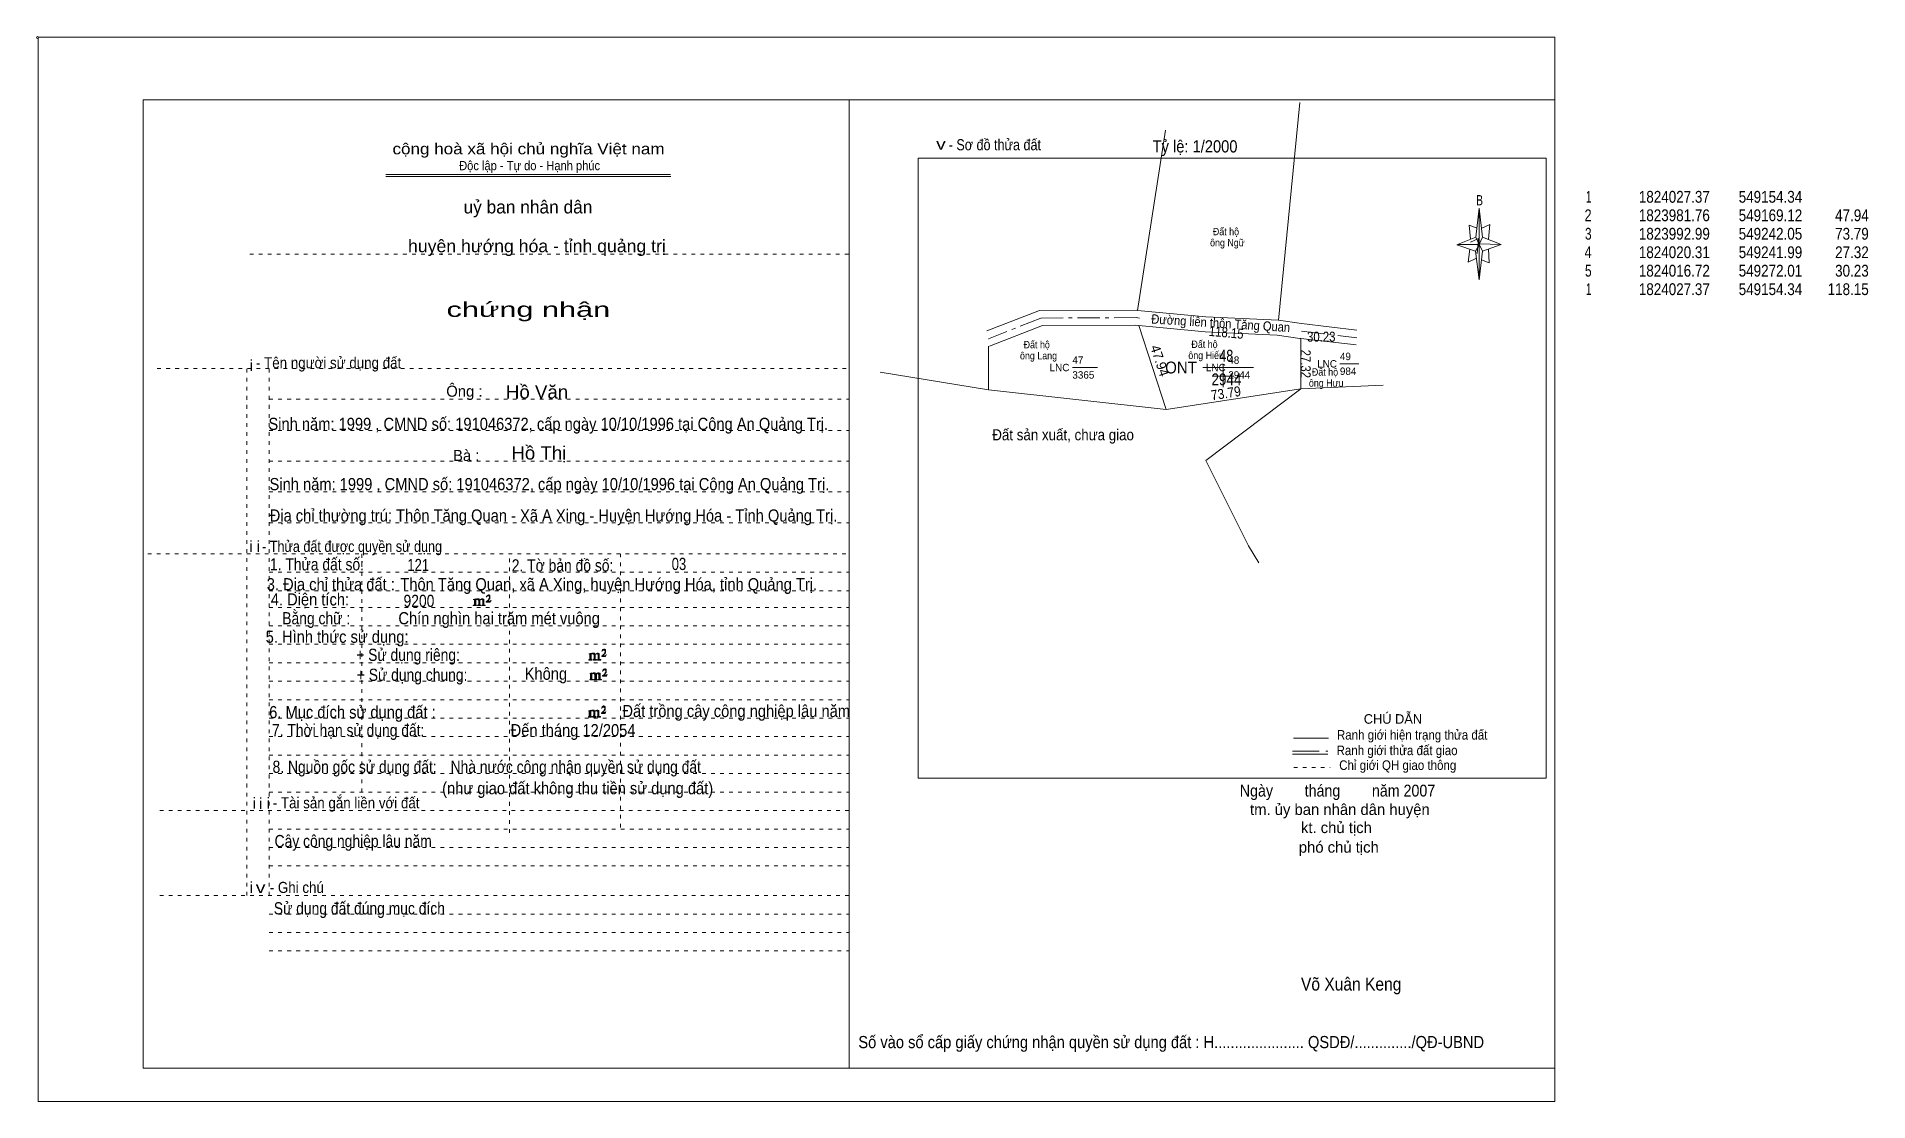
# Model space of a CAD drawing. Header units: centimetres. Extents: x -1.6 to 48, y -3.3 to 25.5.
import ezdxf
from ezdxf.enums import TextEntityAlignment as Align

# ---------------------------------------------------------------- set-up
doc = ezdxf.new("R2010")
doc.units = ezdxf.units.CM
doc.header["$LTSCALE"] = 0.12
for name, pattern in [('DOT_DASHED', [7.7, 5, -1.2, 0.3, -1.2]), ('DOTTED', [1.5, 0.3, -1.2]), ('LONG_DASHED', [7.5, 6, -1.5])]:
    doc.linetypes.add(name, pattern=pattern)
for name, color, linetype, lineweight in [('1', 7, 'DOTTED', 13), ('13', 7, 'Continuous', 13), ('22', 7, 'Continuous', 13), ('33', 7, 'LONG_DASHED', 13), ('4', 7, 'Continuous', 13), ('5', 7, 'Continuous', 13), ('50', 7, 'Continuous', 13), ('63', 7, 'Continuous', 13)]:
    doc.layers.add(name, color=color, linetype=linetype, lineweight=lineweight)
for name, color, linetype in [('10', 7, 'Continuous'), ('23', 7, 'Continuous'), ('30', 7, 'Continuous')]:
    doc.layers.add(name, color=color, linetype=linetype)

msp = doc.modelspace()

# ---------------------------------------------------------------- hatches: boundary and pattern name
at = {"layer": '50'}
for points in [[(10.27, 10.13), (10.27, 10.12), (10.27, 10.11), (10.25, 10.11), (10.24, 10.11), (10.24, 10.1), (10.33, 10.1), (10.33, 10.11), (10.32, 10.11), (10.31, 10.11), (10.31, 10.12), (10.31, 10.13), (10.31, 10.24), (10.31, 10.25), (10.32, 10.26), (10.34, 10.26), (10.35, 10.26), (10.36, 10.26), (10.37, 10.25), (10.39, 10.22), (10.39, 10.13), (10.37, 10.12), (10.37, 10.11), (10.36, 10.11), (10.35, 10.11), (10.35, 10.1), (10.44, 10.1), (10.44, 10.11), (10.43, 10.11), (10.42, 10.11), (10.42, 10.12), (10.42, 10.13), (10.42, 10.24), (10.44, 10.26), (10.45, 10.26), (10.46, 10.26), (10.49, 10.26), (10.49, 10.25), (10.5, 10.24), (10.5, 10.22), (10.5, 10.13), (10.5, 10.12), (10.49, 10.11), (10.49, 10.11), (10.47, 10.11), (10.47, 10.1), (10.56, 10.1), (10.56, 10.11), (10.55, 10.11), (10.54, 10.11), (10.53, 10.12), (10.53, 10.13), (10.53, 10.2), (10.53, 10.25), (10.53, 10.26), (10.52, 10.27), (10.5, 10.28), (10.47, 10.28), (10.46, 10.28), (10.44, 10.27), (10.41, 10.25), (10.41, 10.26), (10.4, 10.28), (10.39, 10.28), (10.37, 10.28), (10.35, 10.28), (10.34, 10.28), (10.32, 10.26), (10.31, 10.26), (10.31, 10.25), (10.31, 10.25), (10.31, 10.26), (10.31, 10.28), (10.24, 10.26), (10.24, 10.26), (10.25, 10.26), (10.27, 10.25), (10.27, 10.24), (10.27, 10.23)], [(10.69, 10.19), (10.72, 10.24), (10.72, 10.24), (10.71, 10.22), (10.69, 10.22), (10.68, 10.22), (10.63, 10.22), (10.66, 10.26), (10.67, 10.27), (10.69, 10.28), (10.69, 10.3), (10.69, 10.32), (10.69, 10.34), (10.69, 10.35), (10.69, 10.37), (10.68, 10.38), (10.67, 10.38), (10.66, 10.39), (10.65, 10.39), (10.63, 10.38), (10.63, 10.38), (10.62, 10.37), (10.61, 10.35), (10.59, 10.33), (10.61, 10.33), (10.61, 10.35), (10.62, 10.35), (10.63, 10.36), (10.65, 10.36), (10.66, 10.36), (10.67, 10.35), (10.68, 10.35), (10.68, 10.32), (10.68, 10.3), (10.66, 10.28), (10.66, 10.26), (10.65, 10.25), (10.59, 10.2), (10.59, 10.19)], [(13.39, 8.66), (13.39, 8.65), (13.39, 8.64), (13.38, 8.64), (13.37, 8.64), (13.37, 8.62), (13.45, 8.62), (13.45, 8.64), (13.44, 8.64), (13.43, 8.64), (13.43, 8.65), (13.43, 8.66), (13.43, 8.77), (13.43, 8.78), (13.44, 8.79), (13.47, 8.79), (13.48, 8.79), (13.49, 8.79), (13.5, 8.78), (13.51, 8.74), (13.51, 8.66), (13.5, 8.65), (13.5, 8.64), (13.49, 8.64), (13.48, 8.64), (13.48, 8.62), (13.57, 8.62), (13.57, 8.64), (13.55, 8.64), (13.54, 8.64), (13.54, 8.65), (13.54, 8.66), (13.54, 8.77), (13.57, 8.79), (13.58, 8.79), (13.59, 8.79), (13.61, 8.79), (13.61, 8.78), (13.62, 8.77), (13.62, 8.74), (13.62, 8.66), (13.62, 8.65), (13.61, 8.64), (13.61, 8.64), (13.6, 8.64), (13.6, 8.62), (13.69, 8.62), (13.69, 8.64), (13.67, 8.64), (13.66, 8.64), (13.65, 8.65), (13.65, 8.66), (13.65, 8.73), (13.65, 8.78), (13.65, 8.79), (13.64, 8.8), (13.62, 8.81), (13.6, 8.81), (13.59, 8.81), (13.57, 8.8), (13.53, 8.78), (13.53, 8.79), (13.52, 8.81), (13.51, 8.81), (13.5, 8.81), (13.48, 8.81), (13.47, 8.81), (13.44, 8.79), (13.43, 8.79), (13.43, 8.78), (13.43, 8.78), (13.43, 8.79), (13.43, 8.81), (13.37, 8.79), (13.37, 8.79), (13.38, 8.79), (13.39, 8.78), (13.39, 8.77), (13.39, 8.76)], [(13.82, 8.72), (13.84, 8.77), (13.84, 8.77), (13.83, 8.74), (13.82, 8.74), (13.81, 8.74), (13.75, 8.74), (13.79, 8.79), (13.8, 8.8), (13.82, 8.81), (13.82, 8.83), (13.82, 8.84), (13.82, 8.87), (13.82, 8.88), (13.82, 8.9), (13.81, 8.91), (13.8, 8.91), (13.79, 8.92), (13.77, 8.92), (13.75, 8.91), (13.75, 8.91), (13.74, 8.9), (13.73, 8.88), (13.72, 8.86), (13.73, 8.86), (13.73, 8.88), (13.74, 8.88), (13.75, 8.89), (13.77, 8.89), (13.79, 8.89), (13.8, 8.88), (13.81, 8.88), (13.81, 8.84), (13.81, 8.83), (13.79, 8.81), (13.79, 8.79), (13.77, 8.78), (13.72, 8.73), (13.72, 8.72)], [(13.41, 8.12), (13.41, 8.11), (13.41, 8.1), (13.4, 8.1), (13.39, 8.1), (13.39, 8.09), (13.48, 8.09), (13.48, 8.1), (13.47, 8.1), (13.45, 8.1), (13.45, 8.11), (13.45, 8.12), (13.45, 8.23), (13.45, 8.24), (13.47, 8.26), (13.49, 8.26), (13.5, 8.26), (13.51, 8.26), (13.52, 8.24), (13.53, 8.21), (13.53, 8.12), (13.52, 8.11), (13.52, 8.1), (13.51, 8.1), (13.5, 8.1), (13.5, 8.09), (13.59, 8.09), (13.59, 8.1), (13.58, 8.1), (13.57, 8.1), (13.57, 8.11), (13.57, 8.12), (13.57, 8.23), (13.59, 8.26), (13.6, 8.26), (13.61, 8.26), (13.63, 8.26), (13.63, 8.24), (13.64, 8.23), (13.64, 8.21), (13.64, 8.12), (13.64, 8.11), (13.63, 8.1), (13.63, 8.1), (13.62, 8.1), (13.62, 8.09), (13.71, 8.09), (13.71, 8.1), (13.7, 8.1), (13.69, 8.1), (13.67, 8.11), (13.67, 8.12), (13.67, 8.2), (13.67, 8.24), (13.67, 8.26), (13.66, 8.27), (13.64, 8.28), (13.62, 8.28), (13.61, 8.28), (13.59, 8.27), (13.55, 8.24), (13.55, 8.26), (13.54, 8.28), (13.53, 8.28), (13.52, 8.28), (13.5, 8.28), (13.49, 8.28), (13.47, 8.26), (13.45, 8.26), (13.45, 8.24), (13.45, 8.24), (13.45, 8.26), (13.45, 8.28), (13.39, 8.26), (13.39, 8.26), (13.4, 8.26), (13.41, 8.24), (13.41, 8.23), (13.41, 8.22)], [(13.84, 8.19), (13.86, 8.23), (13.86, 8.23), (13.85, 8.21), (13.84, 8.21), (13.83, 8.21), (13.77, 8.21), (13.81, 8.26), (13.82, 8.27), (13.84, 8.28), (13.84, 8.3), (13.84, 8.31), (13.84, 8.33), (13.84, 8.34), (13.84, 8.37), (13.83, 8.38), (13.82, 8.38), (13.81, 8.39), (13.8, 8.39), (13.77, 8.38), (13.77, 8.38), (13.76, 8.37), (13.75, 8.34), (13.74, 8.32), (13.75, 8.32), (13.75, 8.34), (13.76, 8.34), (13.77, 8.36), (13.8, 8.36), (13.81, 8.36), (13.82, 8.34), (13.83, 8.34), (13.83, 8.31), (13.83, 8.3), (13.81, 8.28), (13.81, 8.26), (13.8, 8.24), (13.74, 8.2), (13.74, 8.19)], [(13.38, 7.12), (13.38, 7.11), (13.38, 7.1), (13.37, 7.1), (13.36, 7.1), (13.36, 7.08), (13.44, 7.08), (13.44, 7.1), (13.43, 7.1), (13.42, 7.1), (13.42, 7.11), (13.42, 7.12), (13.42, 7.23), (13.42, 7.24), (13.43, 7.25), (13.46, 7.25), (13.47, 7.25), (13.48, 7.25), (13.49, 7.24), (13.5, 7.2), (13.5, 7.12), (13.49, 7.11), (13.49, 7.1), (13.48, 7.1), (13.47, 7.1), (13.47, 7.08), (13.56, 7.08), (13.56, 7.1), (13.54, 7.1), (13.53, 7.1), (13.53, 7.11), (13.53, 7.12), (13.53, 7.23), (13.56, 7.25), (13.57, 7.25), (13.58, 7.25), (13.6, 7.25), (13.6, 7.24), (13.61, 7.23), (13.61, 7.2), (13.61, 7.12), (13.61, 7.11), (13.6, 7.1), (13.6, 7.1), (13.59, 7.1), (13.59, 7.08), (13.68, 7.08), (13.68, 7.1), (13.66, 7.1), (13.65, 7.1), (13.64, 7.11), (13.64, 7.12), (13.64, 7.19), (13.64, 7.24), (13.64, 7.25), (13.63, 7.26), (13.61, 7.27), (13.59, 7.27), (13.58, 7.27), (13.56, 7.26), (13.52, 7.24), (13.52, 7.25), (13.51, 7.27), (13.5, 7.27), (13.49, 7.27), (13.47, 7.27), (13.46, 7.27), (13.43, 7.25), (13.42, 7.25), (13.42, 7.24), (13.42, 7.24), (13.42, 7.25), (13.42, 7.27), (13.36, 7.25), (13.36, 7.25), (13.37, 7.25), (13.38, 7.24), (13.38, 7.23), (13.38, 7.22)], [(13.81, 7.18), (13.83, 7.23), (13.83, 7.23), (13.82, 7.2), (13.81, 7.2), (13.8, 7.2), (13.74, 7.2), (13.78, 7.25), (13.79, 7.26), (13.81, 7.27), (13.81, 7.29), (13.81, 7.3), (13.81, 7.33), (13.81, 7.34), (13.81, 7.36), (13.8, 7.37), (13.79, 7.37), (13.78, 7.38), (13.76, 7.38), (13.74, 7.37), (13.74, 7.37), (13.73, 7.36), (13.72, 7.34), (13.71, 7.32), (13.72, 7.32), (13.72, 7.34), (13.73, 7.34), (13.74, 7.35), (13.76, 7.35), (13.78, 7.35), (13.79, 7.34), (13.8, 7.34), (13.8, 7.3), (13.8, 7.29), (13.78, 7.27), (13.78, 7.25), (13.76, 7.24), (13.71, 7.19), (13.71, 7.18)]]:
    msp.add_hatch(color=256, dxfattribs=at).paths.add_polyline_path(points)

# ---------------------------------------------------------------- linework, layer by layer
at = {"layer": '1', "linetype": 'Continuous'}
for p, q in [((1.31, -2.42), (1.31, 23.78)), ((1.31, 23.78), (39.51, 23.78)), ((20.41, -2.42), (20.41, 23.78)), ((39.51, -2.42), (39.51, 23.78)), ((7.87, 21.76), (15.58, 21.76)), ((7.87, 21.71), (15.59, 21.71)), ((37.36, 19.69), (36.85, 19.86)), ((1.31, -2.42), (39.51, -2.42))]:
    msp.add_line(p, q, dxfattribs=at)
at = {"layer": '1'}
for p, q in [((4.19, 19.61), (20.41, 19.61)), ((1.69, 16.51), (20.41, 16.51)), ((4.11, 2.25), (4.11, 16.51)), ((4.72, 2.25), (4.72, 16.51)), ((4.72, 15.68), (20.41, 15.68)), ((4.72, 14.84), (20.41, 14.84)), ((4.72, 14.01), (20.41, 14.01)), ((4.72, 13.18), (20.41, 13.18)), ((4.72, 12.34), (20.41, 12.34)), ((1.43, 11.5), (20.41, 11.5)), ((7.22, 5.05), (7.22, 11.5)), ((11.22, 3.95), (11.22, 11.5)), ((14.22, 4.09), (14.22, 11.5)), ((4.72, 11), (20.41, 11)), ((4.72, 10.5), (20.41, 10.5)), ((4.72, 10.05), (20.41, 10.05)), ((4.72, 9.55), (20.41, 9.55)), ((4.72, 9.05), (20.41, 9.05)), ((4.72, 8.55), (20.41, 8.55)), ((4.72, 8.05), (20.41, 8.05)), ((4.72, 7.55), (20.41, 7.55)), ((4.72, 7.05), (20.41, 7.05)), ((4.72, 6.55), (20.41, 6.55)), ((4.72, 6.05), (20.41, 6.05)), ((4.72, 5.55), (20.41, 5.55)), ((4.72, 5.05), (20.41, 5.05)), ((1.76, 4.55), (20.41, 4.55)), ((4.72, 4.05), (20.41, 4.05)), ((4.72, 3.55), (20.41, 3.55)), ((4.72, 3.05), (20.41, 3.05)), ((1.76, 2.25), (20.41, 2.25)), ((4.72, 1.75), (20.41, 1.75)), ((4.72, 1.25), (20.41, 1.25)), ((4.72, 0.75), (20.41, 0.75))]:
    msp.add_line(p, q, dxfattribs=at)
at = {"layer": '1', "linetype": 'Continuous'}
msp.add_lwpolyline([(-1.53, -3.32), (39.51, -3.32), (39.51, 25.48), (-1.53, 25.48)], close=True, dxfattribs=at)
msp.add_lwpolyline([(37.37, 19.49), (37.16, 19.39), (37.21, 19.74)], dxfattribs=at)
at = {"layer": '13'}
for p, q in [((26.45, 16.54), (27.13, 16.54)), ((30.67, 16.54), (31.35, 16.54)), ((33.69, 16.64), (34.2, 16.64))]:
    msp.add_line(p, q, dxfattribs=at)
at = {"layer": '22'}
for p, q in [((32.03, 17.82), (32.61, 23.71)), ((28.21, 18.08), (28.97, 22.96)), ((28.99, 15.4), (28.25, 17.68)), ((32.63, 17.33), (34.13, 17.15)), ((32.63, 15.96), (32.63, 17.33)), ((24.18, 15.94), (21.25, 16.41)), ((28.99, 15.4), (32.63, 15.96)), ((32.63, 15.96), (34.86, 16.06))]:
    msp.add_line(p, q, dxfattribs=at)
at = {"layer": '22', "linetype": 'DOT_DASHED'}
msp.add_line((32.65, 17.52), (34.15, 17.34), dxfattribs=at)
at = {"layer": '22'}
for points in [[(24.14, 17.53), (25.56, 18.08), (28.19, 18.09), (28.21, 18.08)], [(28.21, 18.08), (30.06, 17.91), (32.03, 17.82)], [(28.25, 17.68), (28.17, 17.69), (25.64, 17.68), (24.21, 17.12)], [(28.25, 17.68), (30.04, 17.51), (31.99, 17.42), (32.61, 17.33), (32.63, 17.33)], [(32.03, 17.82), (32.65, 17.73), (34.15, 17.55)], [(28.99, 15.4), (24.18, 15.94), (24.18, 17.12)], [(31.5, 11.25), (31.22, 11.71), (30.06, 14.02), (32.63, 15.96)]]:
    msp.add_lwpolyline(points, dxfattribs=at)
at = {"layer": '22', "linetype": 'DOT_DASHED'}
msp.add_lwpolyline([(28.27, 17.88), (28.18, 17.89), (25.6, 17.88), (24.18, 17.32), (24.19, 17.32)], dxfattribs=at)
at = {"layer": '33'}
msp.add_line((29.98, 16.54), (31.26, 16.54), dxfattribs=at)
at = {"layer": '4'}
for p, q in [((32.43, 6.51), (33.38, 6.51)), ((32.41, 6.08), (33.36, 6.08))]:
    msp.add_line(p, q, dxfattribs=at)
at = {"layer": '4', "linetype": 'LONG_DASHED'}
msp.add_line((32.41, 6.16), (33.36, 6.16), dxfattribs=at)
at = {"layer": '4', "linetype": 'DOTTED'}
msp.add_line((32.44, 5.72), (33.43, 5.72), dxfattribs=at)
at = {"layer": '4'}
msp.add_lwpolyline([(22.28, 22.21), (39.27, 22.21), (39.27, 5.43), (22.28, 5.43)], close=True, dxfattribs=at)
msp.add_circle((-1.55, 25.47), 0.025, dxfattribs=at)
at = {"layer": '5'}
for p, q in [((37.37, 20.07), (37.46, 20.85)), ((37.55, 20.07), (38.05, 19.87)), ((37.55, 19.69), (37.46, 18.91)), ((37.73, 19.37), (37.52, 19.45)), ((37.71, 19.75), (37.73, 19.37))]:
    msp.add_line(p, q, dxfattribs=at)
for points in [[(37.46, 20.85), (37.55, 20.07), (37.46, 19.87)], [(37.46, 19.87), (36.87, 19.87), (37.37, 20.07), (37.55, 19.69), (38.05, 19.87), (37.46, 19.89)], [(37.46, 19.87), (37.46, 18.91), (37.36, 19.69)]]:
    msp.add_lwpolyline(points, close=True, dxfattribs=at)
for points in [[(37.4, 20.31), (37.19, 20.39), (37.22, 20.01)], [(37.53, 20.31), (37.75, 20.41), (37.71, 20.01)], [(37.46, 19.87), (37.37, 20.07), (36.87, 19.87)], [(37.22, 19.93), (37.44, 20.03), (37.4, 19.63)], [(37.46, 19.87), (37.55, 19.69), (38.05, 19.87)]]:
    msp.add_lwpolyline(points, dxfattribs=at)
at = {"layer": '50'}
for points in [[(10.27, 10.13), (10.27, 10.12), (10.27, 10.11), (10.25, 10.11), (10.24, 10.11), (10.24, 10.1), (10.33, 10.1), (10.33, 10.11), (10.32, 10.11), (10.31, 10.11), (10.31, 10.12), (10.31, 10.13), (10.31, 10.24), (10.31, 10.25), (10.32, 10.26), (10.34, 10.26), (10.35, 10.26), (10.36, 10.26), (10.37, 10.25), (10.39, 10.22), (10.39, 10.13), (10.37, 10.12), (10.37, 10.11), (10.36, 10.11), (10.35, 10.11), (10.35, 10.1), (10.44, 10.1), (10.44, 10.11), (10.43, 10.11), (10.42, 10.11), (10.42, 10.12), (10.42, 10.13), (10.42, 10.24), (10.44, 10.26), (10.45, 10.26), (10.46, 10.26), (10.49, 10.26), (10.49, 10.25), (10.5, 10.24), (10.5, 10.22), (10.5, 10.13), (10.5, 10.12), (10.49, 10.11), (10.49, 10.11), (10.47, 10.11), (10.47, 10.1), (10.56, 10.1), (10.56, 10.11), (10.55, 10.11), (10.54, 10.11), (10.53, 10.12), (10.53, 10.13), (10.53, 10.2), (10.53, 10.25), (10.53, 10.26), (10.52, 10.27), (10.5, 10.28), (10.47, 10.28), (10.46, 10.28), (10.44, 10.27), (10.41, 10.25), (10.41, 10.26), (10.4, 10.28), (10.39, 10.28), (10.37, 10.28), (10.35, 10.28), (10.34, 10.28), (10.32, 10.26), (10.31, 10.26), (10.31, 10.25), (10.31, 10.25), (10.31, 10.26), (10.31, 10.28), (10.24, 10.26), (10.24, 10.26), (10.25, 10.26), (10.27, 10.25), (10.27, 10.24), (10.27, 10.23)], [(10.69, 10.19), (10.72, 10.24), (10.72, 10.24), (10.71, 10.22), (10.69, 10.22), (10.68, 10.22), (10.63, 10.22), (10.66, 10.26), (10.67, 10.27), (10.69, 10.28), (10.69, 10.3), (10.69, 10.32), (10.69, 10.34), (10.69, 10.35), (10.69, 10.37), (10.68, 10.38), (10.67, 10.38), (10.66, 10.39), (10.65, 10.39), (10.63, 10.38), (10.63, 10.38), (10.62, 10.37), (10.61, 10.35), (10.59, 10.33), (10.61, 10.33), (10.61, 10.35), (10.62, 10.35), (10.63, 10.36), (10.65, 10.36), (10.66, 10.36), (10.67, 10.35), (10.68, 10.35), (10.68, 10.32), (10.68, 10.3), (10.66, 10.28), (10.66, 10.26), (10.65, 10.25), (10.59, 10.2), (10.59, 10.19)], [(13.39, 8.66), (13.39, 8.65), (13.39, 8.64), (13.38, 8.64), (13.37, 8.64), (13.37, 8.62), (13.45, 8.62), (13.45, 8.64), (13.44, 8.64), (13.43, 8.64), (13.43, 8.65), (13.43, 8.66), (13.43, 8.77), (13.43, 8.78), (13.44, 8.79), (13.47, 8.79), (13.48, 8.79), (13.49, 8.79), (13.5, 8.78), (13.51, 8.74), (13.51, 8.66), (13.5, 8.65), (13.5, 8.64), (13.49, 8.64), (13.48, 8.64), (13.48, 8.62), (13.57, 8.62), (13.57, 8.64), (13.55, 8.64), (13.54, 8.64), (13.54, 8.65), (13.54, 8.66), (13.54, 8.77), (13.57, 8.79), (13.58, 8.79), (13.59, 8.79), (13.61, 8.79), (13.61, 8.78), (13.62, 8.77), (13.62, 8.74), (13.62, 8.66), (13.62, 8.65), (13.61, 8.64), (13.61, 8.64), (13.6, 8.64), (13.6, 8.62), (13.69, 8.62), (13.69, 8.64), (13.67, 8.64), (13.66, 8.64), (13.65, 8.65), (13.65, 8.66), (13.65, 8.73), (13.65, 8.78), (13.65, 8.79), (13.64, 8.8), (13.62, 8.81), (13.6, 8.81), (13.59, 8.81), (13.57, 8.8), (13.53, 8.78), (13.53, 8.79), (13.52, 8.81), (13.51, 8.81), (13.5, 8.81), (13.48, 8.81), (13.47, 8.81), (13.44, 8.79), (13.43, 8.79), (13.43, 8.78), (13.43, 8.78), (13.43, 8.79), (13.43, 8.81), (13.37, 8.79), (13.37, 8.79), (13.38, 8.79), (13.39, 8.78), (13.39, 8.77), (13.39, 8.76)], [(13.82, 8.72), (13.84, 8.77), (13.84, 8.77), (13.83, 8.74), (13.82, 8.74), (13.81, 8.74), (13.75, 8.74), (13.79, 8.79), (13.8, 8.8), (13.82, 8.81), (13.82, 8.83), (13.82, 8.84), (13.82, 8.87), (13.82, 8.88), (13.82, 8.9), (13.81, 8.91), (13.8, 8.91), (13.79, 8.92), (13.77, 8.92), (13.75, 8.91), (13.75, 8.91), (13.74, 8.9), (13.73, 8.88), (13.72, 8.86), (13.73, 8.86), (13.73, 8.88), (13.74, 8.88), (13.75, 8.89), (13.77, 8.89), (13.79, 8.89), (13.8, 8.88), (13.81, 8.88), (13.81, 8.84), (13.81, 8.83), (13.79, 8.81), (13.79, 8.79), (13.77, 8.78), (13.72, 8.73), (13.72, 8.72)], [(13.41, 8.12), (13.41, 8.11), (13.41, 8.1), (13.4, 8.1), (13.39, 8.1), (13.39, 8.09), (13.48, 8.09), (13.48, 8.1), (13.47, 8.1), (13.45, 8.1), (13.45, 8.11), (13.45, 8.12), (13.45, 8.23), (13.45, 8.24), (13.47, 8.26), (13.49, 8.26), (13.5, 8.26), (13.51, 8.26), (13.52, 8.24), (13.53, 8.21), (13.53, 8.12), (13.52, 8.11), (13.52, 8.1), (13.51, 8.1), (13.5, 8.1), (13.5, 8.09), (13.59, 8.09), (13.59, 8.1), (13.58, 8.1), (13.57, 8.1), (13.57, 8.11), (13.57, 8.12), (13.57, 8.23), (13.59, 8.26), (13.6, 8.26), (13.61, 8.26), (13.63, 8.26), (13.63, 8.24), (13.64, 8.23), (13.64, 8.21), (13.64, 8.12), (13.64, 8.11), (13.63, 8.1), (13.63, 8.1), (13.62, 8.1), (13.62, 8.09), (13.71, 8.09), (13.71, 8.1), (13.7, 8.1), (13.69, 8.1), (13.67, 8.11), (13.67, 8.12), (13.67, 8.2), (13.67, 8.24), (13.67, 8.26), (13.66, 8.27), (13.64, 8.28), (13.62, 8.28), (13.61, 8.28), (13.59, 8.27), (13.55, 8.24), (13.55, 8.26), (13.54, 8.28), (13.53, 8.28), (13.52, 8.28), (13.5, 8.28), (13.49, 8.28), (13.47, 8.26), (13.45, 8.26), (13.45, 8.24), (13.45, 8.24), (13.45, 8.26), (13.45, 8.28), (13.39, 8.26), (13.39, 8.26), (13.4, 8.26), (13.41, 8.24), (13.41, 8.23), (13.41, 8.22)], [(13.84, 8.19), (13.86, 8.23), (13.86, 8.23), (13.85, 8.21), (13.84, 8.21), (13.83, 8.21), (13.77, 8.21), (13.81, 8.26), (13.82, 8.27), (13.84, 8.28), (13.84, 8.3), (13.84, 8.31), (13.84, 8.33), (13.84, 8.34), (13.84, 8.37), (13.83, 8.38), (13.82, 8.38), (13.81, 8.39), (13.8, 8.39), (13.77, 8.38), (13.77, 8.38), (13.76, 8.37), (13.75, 8.34), (13.74, 8.32), (13.75, 8.32), (13.75, 8.34), (13.76, 8.34), (13.77, 8.36), (13.8, 8.36), (13.81, 8.36), (13.82, 8.34), (13.83, 8.34), (13.83, 8.31), (13.83, 8.3), (13.81, 8.28), (13.81, 8.26), (13.8, 8.24), (13.74, 8.2), (13.74, 8.19)], [(13.38, 7.12), (13.38, 7.11), (13.38, 7.1), (13.37, 7.1), (13.36, 7.1), (13.36, 7.08), (13.44, 7.08), (13.44, 7.1), (13.43, 7.1), (13.42, 7.1), (13.42, 7.11), (13.42, 7.12), (13.42, 7.23), (13.42, 7.24), (13.43, 7.25), (13.46, 7.25), (13.47, 7.25), (13.48, 7.25), (13.49, 7.24), (13.5, 7.2), (13.5, 7.12), (13.49, 7.11), (13.49, 7.1), (13.48, 7.1), (13.47, 7.1), (13.47, 7.08), (13.56, 7.08), (13.56, 7.1), (13.54, 7.1), (13.53, 7.1), (13.53, 7.11), (13.53, 7.12), (13.53, 7.23), (13.56, 7.25), (13.57, 7.25), (13.58, 7.25), (13.6, 7.25), (13.6, 7.24), (13.61, 7.23), (13.61, 7.2), (13.61, 7.12), (13.61, 7.11), (13.6, 7.1), (13.6, 7.1), (13.59, 7.1), (13.59, 7.08), (13.68, 7.08), (13.68, 7.1), (13.66, 7.1), (13.65, 7.1), (13.64, 7.11), (13.64, 7.12), (13.64, 7.19), (13.64, 7.24), (13.64, 7.25), (13.63, 7.26), (13.61, 7.27), (13.59, 7.27), (13.58, 7.27), (13.56, 7.26), (13.52, 7.24), (13.52, 7.25), (13.51, 7.27), (13.5, 7.27), (13.49, 7.27), (13.47, 7.27), (13.46, 7.27), (13.43, 7.25), (13.42, 7.25), (13.42, 7.24), (13.42, 7.24), (13.42, 7.25), (13.42, 7.27), (13.36, 7.25), (13.36, 7.25), (13.37, 7.25), (13.38, 7.24), (13.38, 7.23), (13.38, 7.22)], [(13.81, 7.18), (13.83, 7.23), (13.83, 7.23), (13.82, 7.2), (13.81, 7.2), (13.8, 7.2), (13.74, 7.2), (13.78, 7.25), (13.79, 7.26), (13.81, 7.27), (13.81, 7.29), (13.81, 7.3), (13.81, 7.33), (13.81, 7.34), (13.81, 7.36), (13.8, 7.37), (13.79, 7.37), (13.78, 7.38), (13.76, 7.38), (13.74, 7.37), (13.74, 7.37), (13.73, 7.36), (13.72, 7.34), (13.71, 7.32), (13.72, 7.32), (13.72, 7.34), (13.73, 7.34), (13.74, 7.35), (13.76, 7.35), (13.78, 7.35), (13.79, 7.34), (13.8, 7.34), (13.8, 7.3), (13.8, 7.29), (13.78, 7.27), (13.78, 7.25), (13.76, 7.24), (13.71, 7.19), (13.71, 7.18)]]:
    msp.add_lwpolyline(points, close=True, dxfattribs=at)
at = {"layer": '63'}
for p, q in [((30.53, 16.01), (30.53, 16.61)), ((30.23, 16.31), (30.83, 16.31))]:
    msp.add_line(p, q, dxfattribs=at)

# ---------------------------------------------------------------- texts
at = {"layer": '1'}
for s, height, width, p in [('cộng hoà xã hội chủ nghĩa Việt nam', 0.3, 1.15, (11.735, 22.31)), ('v', 0.3, 1.3, (22.895, 22.44)), ('- Sơ đồ thửa đất ', 0.3, 0.85, (24.4, 22.42)), ('Độc lập - Tự do - Hạnh phúc', 0.25, 0.9, (11.765, 21.88)), ('chứng nhận', 0.4, 1.55, (11.73, 17.91)), ('- Tên người sử dụng đất', 0.3, 0.9, (6.325, 16.52)), ('- Thửa đất được quyền sử dụng', 0.3, 0.85, (6.96, 11.55)), ('- Tài sản gắn liền với đất ', 0.3, 0.9, (6.85, 4.61)), ('v', 0.3, 1.3, (4.485, 2.32)), ('- Ghi chú', 0.3, 0.9, (5.465, 2.32))]:
    msp.add_text(s, height=height, dxfattribs=dict(at, width=width)).set_placement(p, align=Align.CENTER)
for s, height, p in [('uỷ ban nhân dân', 0.35, (11.72, 20.71)), ('i', 0.3, (4.235, 16.45)), ('i', 0.3, (4.225, 11.55)), ('i', 0.3, (4.425, 11.55)), ('i', 0.3, (4.315, 4.6)), ('i', 0.3, (4.485, 4.59)), ('i', 0.3, (4.695, 4.6)), ('i', 0.3, (4.235, 2.32))]:
    msp.add_text(s, height=height, dxfattribs=at).set_placement(p, align=Align.CENTER)
at = {"layer": '10', "width": 0.9}
msp.add_text('Võ Xuân Keng', height=0.35, dxfattribs=at).set_placement((33.995, -0.32), align=Align.CENTER)
at = {"layer": '13'}
for s, p in [('49', (33.69, 16.74)), ('47', (26.45, 16.64)), ('3365', (26.45, 16.24)), ('48', (30.67, 16.64)), ('2944', (30.67, 16.24)), ('984', (33.69, 16.34))]:
    msp.add_text(s, height=0.2, dxfattribs=at).set_placement(p)
for p in [(26.37, 16.44), (30.6, 16.44), (33.61, 16.54)]:
    msp.add_text('LNC', height=0.2, dxfattribs=at).set_placement(p, align=Align.RIGHT)
at = {"layer": '22', "width": 0.9}
msp.add_text('Đường liên thôn Tăng Quan', height=0.25, rotation=356.435, dxfattribs=at).set_placement((30.457, 17.616), align=Align.CENTER)
for s, height, p in [('Đất hộ ', 0.2, (33.32, 16.32)), ('ông Hưu', 0.2, (33.32, 16.02)), ('Đất sản xuất, chưa giao', 0.3, (26.2, 14.57))]:
    msp.add_text(s, height=height, dxfattribs=at).set_placement(p, align=Align.CENTER)
at = {"layer": '23', "width": 0.9}
for s, p in [('Đất hộ ', (30.64, 20.12)), ('ông Ngữ', (30.645, 19.82)), ('ông Lang', (25.535, 16.76)), ('Đất hộ ', (25.52, 17.06)), ('ông Hiếu', (30.07, 16.77)), ('Đất hộ ', (30.06, 17.07))]:
    msp.add_text(s, height=0.2, dxfattribs=at).set_placement(p, align=Align.CENTER)
at = {"layer": '30'}
for s, width, p in [('1', 0.65, (40.5, 21)), ('1824027.37', 0.85, (43.7, 21)), ('549154.34', 0.85, (46.2, 21)), ('549154.34', 0.85, (46.2, 21)), ('2', 0.8, (40.5, 20.5)), ('1823981.76', 0.85, (43.7, 20.5)), ('549169.12', 0.85, (46.2, 20.5)), ('47.94', 0.85, (48, 20.5)), ('3', 0.75, (40.5, 20)), ('1823992.99', 0.85, (43.7, 20)), ('549242.05', 0.85, (46.2, 20)), ('73.79', 0.85, (48, 20)), ('4', 0.8, (40.5, 19.5)), ('1824020.31', 0.85, (43.7, 19.5)), ('549241.99', 0.85, (46.2, 19.5)), ('27.32', 0.85, (48, 19.5)), ('5', 0.75, (40.5, 19)), ('1824016.72', 0.85, (43.7, 19)), ('549272.01', 0.85, (46.2, 19)), ('30.23', 0.85, (48, 19)), ('1', 0.65, (40.5, 18.5)), ('1824027.37', 0.85, (43.7, 18.5)), ('549154.34', 0.85, (46.2, 18.5)), ('118.15', 0.85, (48, 18.5))]:
    msp.add_text(s, height=0.32, dxfattribs=dict(at, width=width)).set_placement(p, align=Align.RIGHT)
for s, rotation, width, p in [('118.15', 354.828, 0.85, (30.603, 17.356)), ('27.32', 270, 0.85, (32.63, 16.64)), ('73.79', 8.754, 0.9, (30.625, 15.712))]:
    msp.add_text(s, height=0.27, rotation=rotation, dxfattribs=dict(at, width=width)).set_placement(p, align=Align.CENTER)
at = {"layer": '30', "width": 0.85}
msp.add_text('30.23', height=0.27, dxfattribs=at).set_placement((33.185, 17.24), align=Align.CENTER)
at = {"layer": '30'}
msp.add_text('47.94', height=0.26, rotation=287.955, dxfattribs=at).set_placement((28.691, 16.685), align=Align.CENTER)
at = {"layer": '33'}
for s, width, p in [('48', 0.8, (30.615, 16.7)), ('2944', 0.85, (30.62, 16.06))]:
    msp.add_text(s, height=0.32, dxfattribs=dict(at, width=width)).set_placement(p, align=Align.CENTER)
at = {"layer": '33', "width": 0.95}
msp.add_text('ONT', height=0.32, dxfattribs=at).set_placement((29.82, 16.38), align=Align.RIGHT)
at = {"layer": '4', "width": 0.9}
for s, height, p in [('Tỷ lệ: 1/2000', 0.33, (29.77, 22.36)), ('Ranh giới hiện trạng thửa đất', 0.2591, (35.645, 6.47)), ('Ranh giới thửa đất giao ', 0.2591, (35.28, 6.05)), ('Chỉ giới QH giao thông', 0.2591, (35.255, 5.65))]:
    msp.add_text(s, height=height, dxfattribs=at).set_placement(p, align=Align.CENTER)
at = {"layer": '4'}
msp.add_text('CHÚ DẪN', height=0.2591, dxfattribs=at).set_placement((35.125, 6.9), align=Align.CENTER)
at = {"layer": '5', "width": 0.75}
msp.add_text('B', height=0.276, dxfattribs=at).set_placement((37.47, 20.93), align=Align.CENTER)
at = {"layer": '50'}
for s, height, width, p in [('  huyện hướng hóa - tỉnh quảng trị', 0.34, 1.05, (11.83, 19.66)), ('Hồ Văn', 0.36, 1.05, (11.965, 15.7)), ('Sinh năm: 1999 , CMND số: 191046372, cấp ngày 10/10/1996 tại Công An Quảng Trị.', 0.33, 0.9, (12.27, 14.85)), ('Hồ Thị', 0.36, 1.05, (12.015, 14.05)), ('Sinh năm: 1999 , CMND số: 191046372, cấp ngày 10/10/1996 tại Công An Quảng Trị.', 0.33, 0.9, (12.3, 13.22)), ('Địa chỉ thường trú: Thôn Tăng Quan - Xã A Xing - Huyện Hướng Hóa - Tỉnh Quảng Trị.', 0.33, 0.9, (12.41, 12.37)), ('1. Thửa đất số:  ', 0.33, 0.85, (6.115, 11.05)), ('121', 0.33, 0.8, (8.75, 11.03)), ('2. Tờ bản đồ số:  ', 0.33, 0.85, (12.76, 11.02)), ('03', 0.33, 0.8, (15.805, 11.06)), ('3. Địa chỉ thửa đất : ', 0.33, 0.9, (6.44, 10.51)), ('4. Diện tích: ', 0.33, 0.9, (5.875, 10.1)), ('Thôn Tăng Quan, xã A Xing, huyện Hướng Hóa, tỉnh Quảng Trị.', 0.33, 0.9, (13.905, 10.51)), ('Bằng chữ :', 0.33, 0.85, (5.99, 9.59)), ('Chín nghìn hai trăm mét vuông', 0.33, 0.9, (10.94, 9.59)), ('9200', 0.33, 0.85, (8.77, 10.06)), ('5. Hình thức sử dụng:', 0.33, 0.9, (6.555, 9.09)), ('+ Sử dụng riêng:', 0.33, 0.85, (8.475, 8.6)), ('Không', 0.33, 0.9, (12.205, 8.09)), ('+ Sử dụng chung:', 0.33, 0.85, (8.585, 8.06)), ('Đất trồng cây công nghiệp lâu năm', 0.33, 0.9, (17.355, 7.08)), ('6. Mục đích sử dụng đất :', 0.33, 0.9, (6.97, 7.05)), ('7. Thời hạn sử dụng đất:', 0.33, 0.85, (6.855, 6.56)), ('Đến tháng 12/2054', 0.33, 0.9, (12.94, 6.56)), ('8. Nguồn gốc sử dụng đất:', 0.33, 0.85, (7.03, 5.57)), ('Nhà nước công nhận quyền sử dụng đất ', 0.33, 0.85, (13.065, 5.57)), ('(như giao đất không thu tiền sử dụng đất)', 0.33, 0.9, (13.065, 4.99)), ('Ngày        tháng        năm 2007', 0.32, 0.9, (33.625, 4.93)), ('Cây công nghiệp lâu năm', 0.33, 0.85, (6.99, 3.56)), ('Sử dụng đất đúng mục đích ', 0.33, 0.85, (7.21, 1.74)), ('Số vào sổ cấp giấy chứng nhận quyền sử dụng đất : H...................... QSDĐ/............../QĐ-UBND', 0.33, 0.9, (29.125, -1.88))]:
    msp.add_text(s, height=height, dxfattribs=dict(at, width=width)).set_placement(p, align=Align.CENTER)
for s, p in [('Ông :', (10, 15.75)), ('Bà :', (10.05, 14.01)), ('tm. ủy ban nhân dân huyện ', (33.745, 4.43)), ('kt. chủ tịch', (33.595, 3.94)), ('phó chủ tịch', (33.66, 3.41))]:
    msp.add_text(s, height=0.3, dxfattribs=at).set_placement(p, align=Align.CENTER)

doc.saveas('drawing.dxf')
